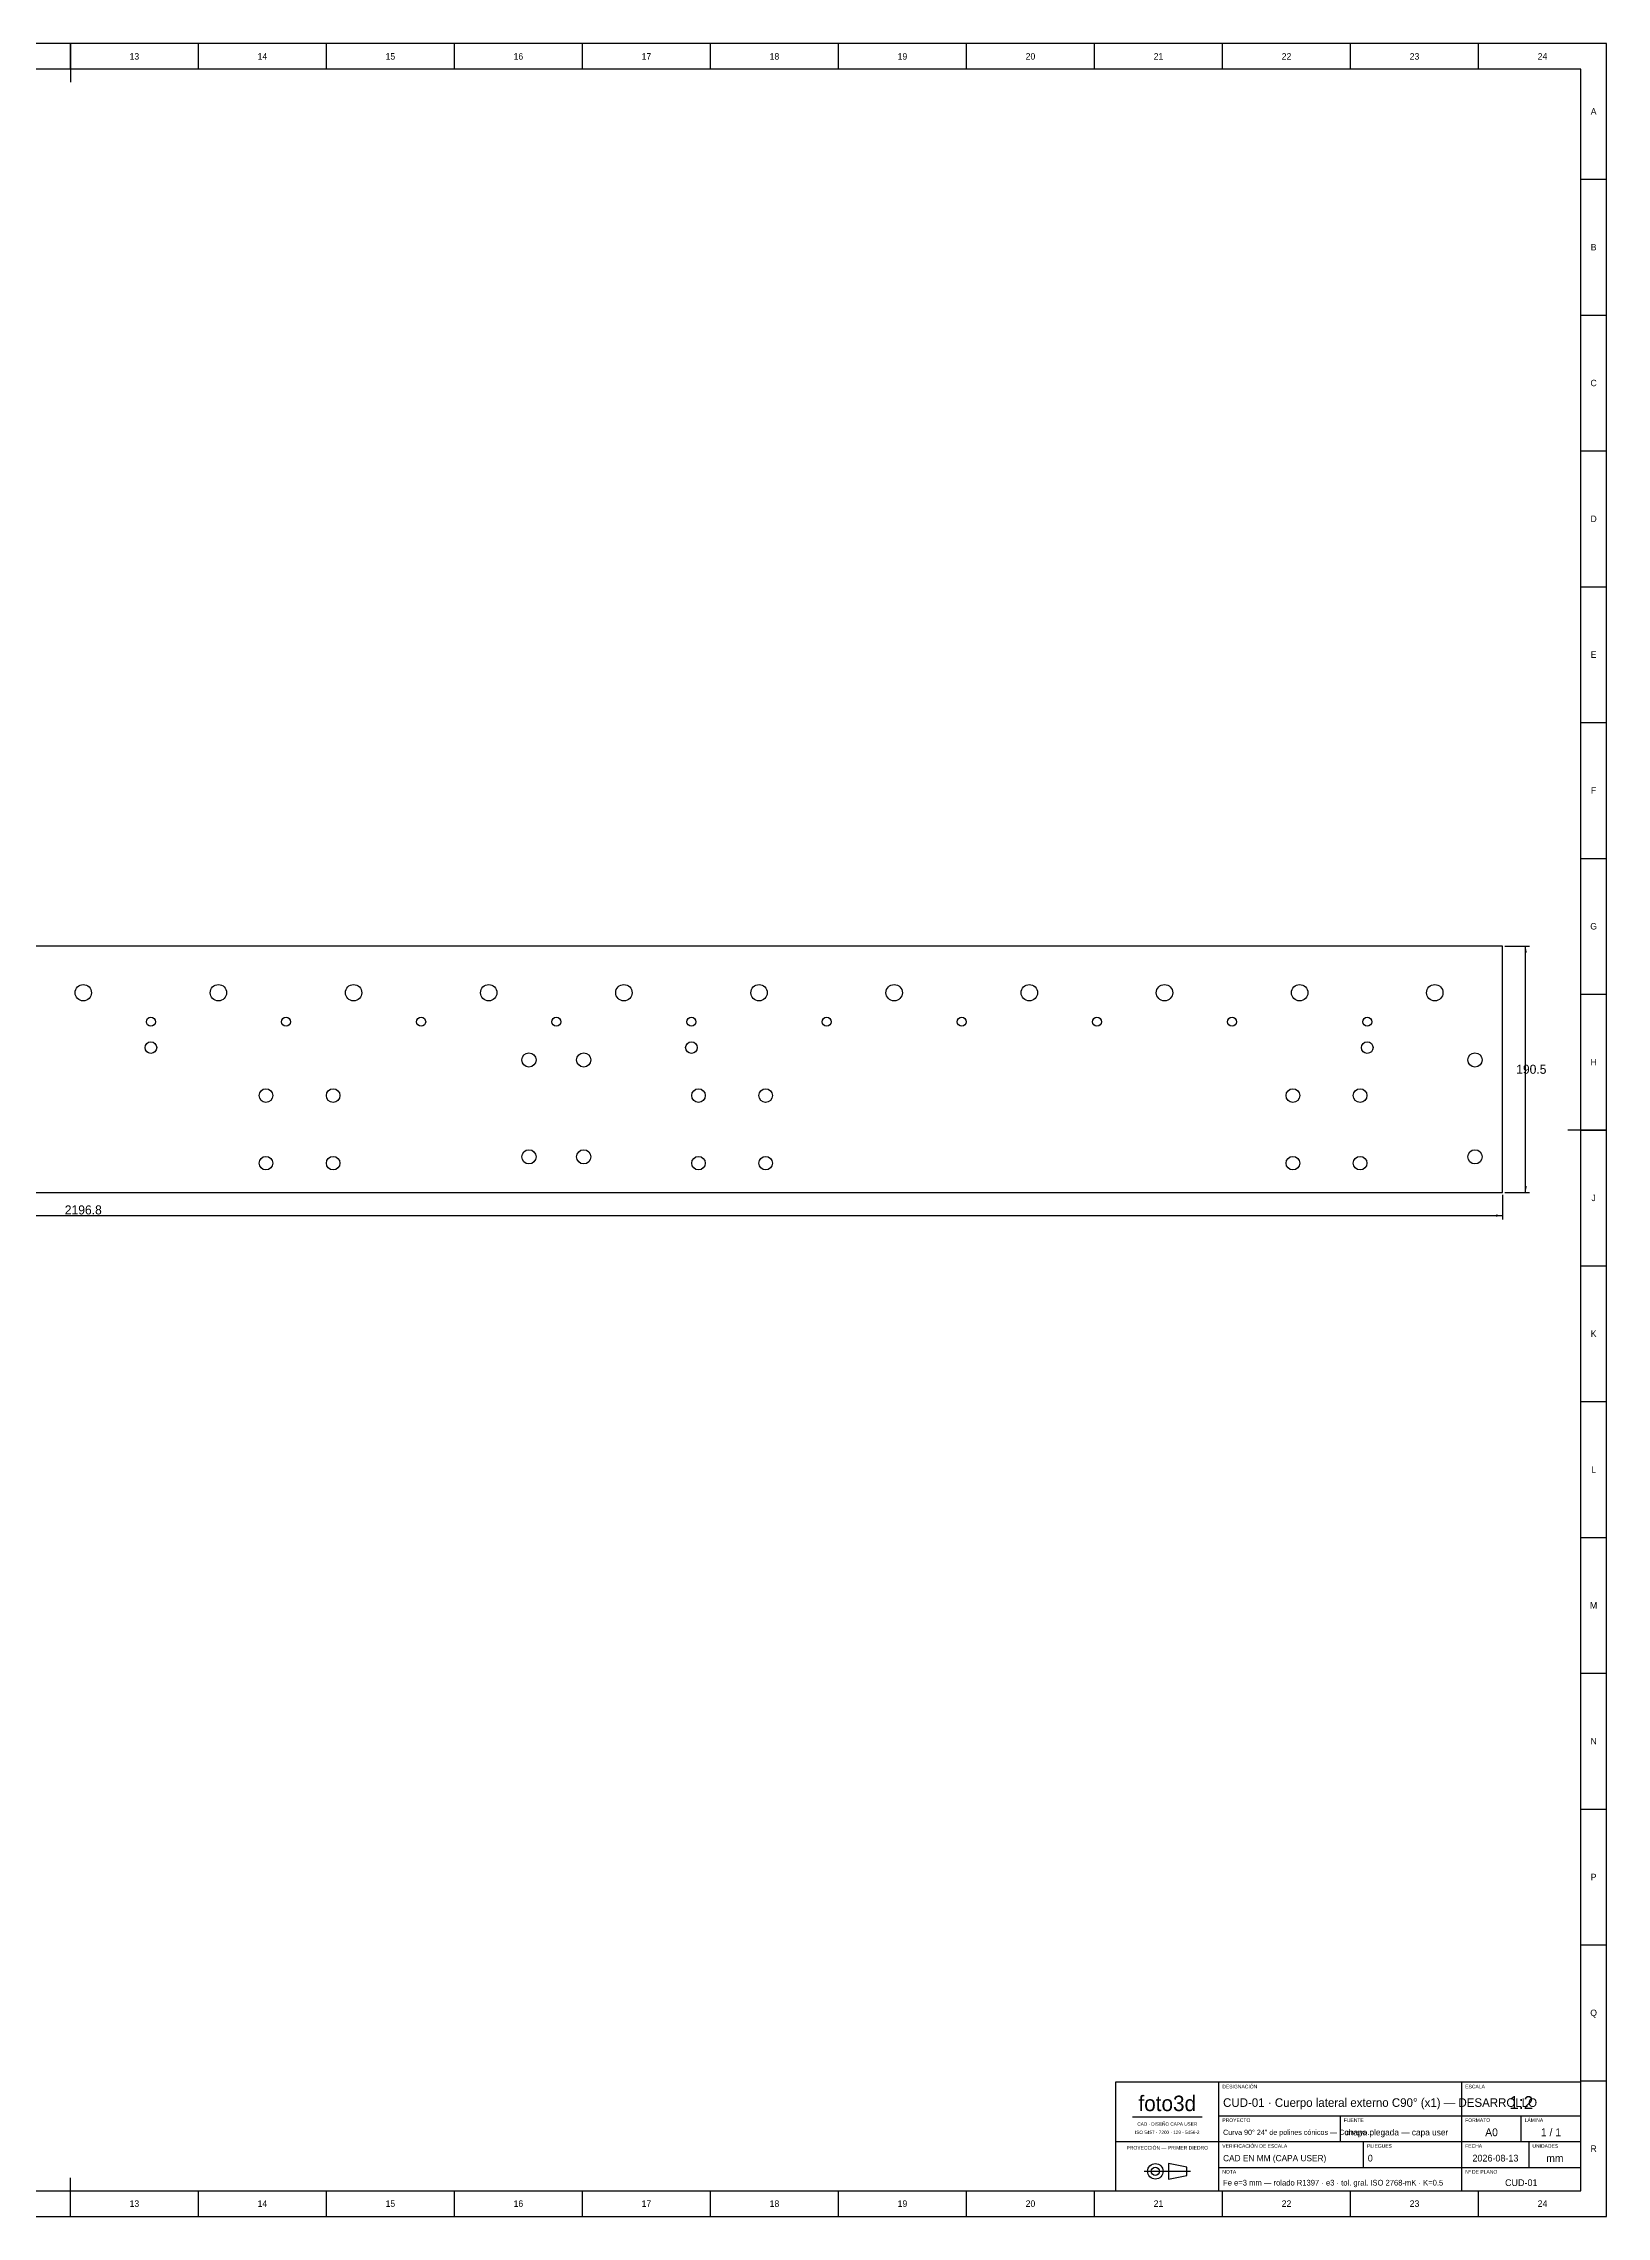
# Model space of a CAD drawing. Extents: x 0 to 2378, y 0 to 1682.
# Drawn here: x 1168 to 2378, y 0 to 1682 of the extents above; entities that cross this region are included whole.
import ezdxf
from ezdxf.enums import TextEntityAlignment as Align

# ---------------------------------------------------------------- set-up
doc = ezdxf.new("R2010")
doc.units = 0
for name, color, linetype in [('COTAS', 7, 'CONTINUOUS'), ('FINA', 7, 'CONTINUOUS'), ('NORMA', 7, 'CONTINUOUS'), ('TEXTO', 7, 'CONTINUOUS'), ('VISIBLE', 7, 'CONTINUOUS')]:
    doc.layers.add(name, color=color, linetype=linetype)

msp = doc.modelspace()

# ---------------------------------------------------------------- linework, layer by layer
at = {"layer": 'COTAS'}
for p, q in [((2299.38, 983.25), (2318.38, 983.25)), ((2315.38, 792.75), (2315.38, 983.25)), ((2297.38, 790.75), (2297.38, 771.75)), ((2299.38, 792.75), (2318.38, 792.75)), ((100.62, 774.75), (2297.38, 774.75))]:
    msp.add_line(p, q, dxfattribs=at)
for points in [[(2315.38, 983.25), (2316.28, 978.25), (2314.48, 978.25)], [(2315.38, 792.75), (2316.28, 797.75), (2314.48, 797.75)], [(2297.38, 774.75), (2292.38, 775.65), (2292.38, 773.85)]]:
    msp.add_solid(points, dxfattribs=at)
at = {"layer": 'FINA'}
for p, q in [((2378, 1682), (0, 1682)), ((1189, 1662), (1189, 1682)), ((1288.0833, 1662), (1288.0833, 1682)), ((1387.1667, 1662), (1387.1667, 1682)), ((1486.25, 1662), (1486.25, 1682)), ((1585.3333, 1662), (1585.3333, 1682)), ((1684.4167, 1662), (1684.4167, 1682)), ((1783.5, 1662), (1783.5, 1682)), ((1882.5833, 1662), (1882.5833, 1682)), ((1981.6667, 1662), (1981.6667, 1682)), ((2080.75, 1662), (2080.75, 1682)), ((2179.8333, 1662), (2179.8333, 1682)), ((2278.9167, 1662), (2278.9167, 1682)), ((2378, 0), (2378, 1682)), ((2358, 1576.875), (2378, 1576.875)), ((2358, 1471.75), (2378, 1471.75)), ((2358, 1366.625), (2378, 1366.625)), ((2358, 1261.5), (2378, 1261.5)), ((2358, 1156.375), (2378, 1156.375)), ((2358, 1051.25), (2378, 1051.25)), ((2358, 946.125), (2378, 946.125)), ((2358, 841), (2378, 841)), ((2358, 735.875), (2378, 735.875)), ((2358, 630.75), (2378, 630.75)), ((2358, 525.625), (2378, 525.625)), ((2358, 420.5), (2378, 420.5)), ((2358, 315.375), (2378, 315.375)), ((2358, 210.25), (2378, 210.25)), ((2358, 105.125), (2378, 105.125)), ((2011, 77.2), (2065, 77.2)), ((2078, 78), (2266, 78)), ((2172, 58), (2172, 78)), ((2266, 78), (2358, 78)), ((2312, 58), (2312, 78)), ((1998, 58), (2078, 58)), ((2078, 58), (2266, 58)), ((2190, 38), (2190, 58)), ((2266, 58), (2358, 58)), ((2318, 38), (2318, 58)), ((2020.06, 35), (2055.94, 35)), ((2078, 38), (2266, 38)), ((2266, 38), (2358, 38)), ((1189, 0), (1189, 20)), ((1288.0833, 0), (1288.0833, 20)), ((1387.1667, 0), (1387.1667, 20)), ((1486.25, 0), (1486.25, 20)), ((1585.3333, 0), (1585.3333, 20)), ((1684.4167, 0), (1684.4167, 20)), ((1783.5, 0), (1783.5, 20)), ((1882.5833, 0), (1882.5833, 20)), ((1981.6667, 0), (1981.6667, 20)), ((2080.75, 0), (2080.75, 20)), ((2179.8333, 0), (2179.8333, 20)), ((2278.9167, 0), (2278.9167, 20)), ((0, 0), (2378, 0))]:
    msp.add_line(p, q, dxfattribs=at)
at = {"layer": 'NORMA'}
for p, q in [((1189, 1682), (1189, 1652)), ((2358, 1662), (40, 1662)), ((2358, 20), (2358, 1662)), ((2378, 841), (2348, 841)), ((2358, 104), (1998, 104)), ((1998, 104), (1998, 20)), ((2078, 20), (2078, 104)), ((2266, 20), (2266, 104)), ((2358, 20), (2358, 104)), ((40, 20), (2358, 20)), ((1189, 0), (1189, 30)), ((1998, 20), (2358, 20))]:
    msp.add_line(p, q, dxfattribs=at)
at = {"layer": 'TEXTO'}
for p, q in [((2053.18, 38.22), (2038.92, 40.98)), ((2038.92, 40.98), (2038.92, 29.02)), ((2053.18, 31.78), (2053.18, 38.22)), ((2038.92, 29.02), (2053.18, 31.78))]:
    msp.add_line(p, q, dxfattribs=at)
for radius in [5.98, 3.22]:
    msp.add_circle((2028.8, 35), radius, dxfattribs=at)
at = {"layer": 'VISIBLE'}
for p, q in [((2297.38, 983.25), (100.62, 983.25)), ((2297.38, 792.75), (2297.38, 983.25)), ((100.62, 792.75), (2297.38, 792.75))]:
    msp.add_line(p, q, dxfattribs=at)
for centre, radius in [((1199, 947.25), 6.35), ((1303.61, 947.25), 6.35), ((1408.21, 947.25), 6.35), ((1512.82, 947.25), 6.35), ((1617.43, 947.25), 6.35), ((1722.04, 947.25), 6.35), ((1826.64, 947.25), 6.35), ((1931.25, 947.25), 6.35), ((2035.86, 947.25), 6.35), ((2140.47, 947.25), 6.35), ((2245.07, 947.25), 6.35), ((1251.3, 924.75), 3.5), ((1355.91, 924.75), 3.5), ((1460.52, 924.75), 3.5), ((1565.13, 924.75), 3.5), ((1669.73, 924.75), 3.5), ((1774.34, 924.75), 3.5), ((1878.95, 924.75), 3.5), ((1983.56, 924.75), 3.5), ((2088.16, 924.75), 3.5), ((2192.77, 924.75), 3.5), ((1251.3, 904.75), 4.5), ((1669.73, 904.75), 4.5), ((2192.77, 904.75), 4.5), ((1543.93, 895.25), 5.5), ((1586.33, 895.25), 5.5), ((2276.18, 895.25), 5.5), ((1340.38, 867.65), 5.25), ((1392.38, 867.65), 5.25), ((1675.15, 867.65), 5.25), ((1727.15, 867.65), 5.25), ((2135.25, 867.65), 5.25), ((2187.25, 867.65), 5.25), ((1543.93, 820.25), 5.5), ((1586.33, 820.25), 5.5), ((2276.18, 820.25), 5.5), ((1340.38, 815.35), 5.25), ((1392.38, 815.35), 5.25), ((1675.15, 815.35), 5.25), ((1727.15, 815.35), 5.25), ((2135.25, 815.35), 5.25), ((2187.25, 815.35), 5.25)]:
    msp.add_circle(centre, radius, dxfattribs=at)

# ---------------------------------------------------------------- texts
at = {"layer": 'COTAS'}
for s, p in [('190.5', (2319.78, 888)), ('2196.8', (1199, 779.15))]:
    msp.add_text(s, height=7, dxfattribs=at).set_placement(p, align=Align.MIDDLE_CENTER)
at = {"layer": 'TEXTO'}
for s, height, p in [('13', 5, (1238.5417, 1672)), ('14', 5, (1337.625, 1672)), ('15', 5, (1436.7083, 1672)), ('16', 5, (1535.7917, 1672)), ('17', 5, (1634.875, 1672)), ('18', 5, (1733.9583, 1672)), ('19', 5, (1833.0417, 1672)), ('20', 5, (1932.125, 1672)), ('21', 5, (2031.2083, 1672)), ('22', 5, (2130.2917, 1672)), ('23', 5, (2229.375, 1672)), ('24', 5, (2328.4583, 1672)), ('A', 5, (2368, 1629.4375)), ('B', 5, (2368, 1524.3125)), ('C', 5, (2368, 1419.1875)), ('D', 5, (2368, 1314.0625)), ('E', 5, (2368, 1208.9375)), ('F', 5, (2368, 1103.8125)), ('G', 5, (2368, 998.6875)), ('H', 5, (2368, 893.5625)), ('J', 5, (2368, 788.4375)), ('K', 5, (2368, 683.3125)), ('L', 5, (2368, 578.1875)), ('M', 5, (2368, 473.0625)), ('N', 5, (2368, 367.9375)), ('P', 5, (2368, 262.8125)), ('Q', 5, (2368, 157.6875)), ('foto3d', 12, (2038, 87.6)), ('1:2', 10, (2312, 88.2)), ('CAD · DISEÑO CAPA USER', 2.6, (2038, 71.6)), ('A0', 6, (2289, 65.2)), ('1 / 1', 6, (2335, 65.2)), ('PROYECCIÓN — PRIMER DIEDRO', 2.8, (2038, 53.2)), ('ISO 5457 · 7200 · 129 · 5456-2', 2.6, (2038, 65.2)), ('R', 5, (2368, 52.5625)), ('2026-08-13', 5.2, (2292, 45.2)), ('mm', 6, (2338, 45.2)), ('CUD-01', 5.2, (2312, 26.2)), ('13', 5, (1238.5417, 10)), ('14', 5, (1337.625, 10)), ('15', 5, (1436.7083, 10)), ('16', 5, (1535.7917, 10)), ('17', 5, (1634.875, 10)), ('18', 5, (1733.9583, 10)), ('19', 5, (1833.0417, 10)), ('20', 5, (1932.125, 10)), ('21', 5, (2031.2083, 10)), ('22', 5, (2130.2917, 10)), ('23', 5, (2229.375, 10)), ('24', 5, (2328.4583, 10))]:
    msp.add_text(s, height=height, dxfattribs=at).set_placement(p, align=Align.MIDDLE_CENTER)
for s, p in [('DESIGNACIÓN', (2080.6, 99.2)), ('ESCALA', (2268.6, 99.2)), ('PROYECTO', (2080.6, 73.2)), ('FUENTE', (2174.6, 73.2)), ('FORMATO', (2268.6, 73.2)), ('LÁMINA', (2314.6, 73.2)), ('VERIFICACIÓN DE ESCALA', (2080.6, 53.2)), ('PLIEGUES', (2192.6, 53.2)), ('FECHA', (2268.6, 53.2)), ('UNIDADES', (2320.6, 53.2)), ('NOTA', (2080.6, 33.2)), ('Nº DE PLANO', (2268.6, 33.2))]:
    msp.add_text(s, height=2.8, dxfattribs=at).set_placement(p)
for s, height, p in [('CUD-01 · Cuerpo lateral externo C90° (x1) — DESARROLLO', 6.6584, (2081.2, 88.2)), ('Curva 90° 24" de polines cónicos — Conveyo…', 4, (2081.2, 65.2)), ('chapa plegada — capa user', 4.8, (2175.2, 65.2)), ('CAD EN MM (CAPA USER)', 4.8, (2081.2, 45.2)), ('0', 5.2, (2193.2, 45.2)), ('Fe e=3 mm — rolado R1397 · e3 · tol. gral. ISO 2768-mK · K=0.5', 4.4, (2081.2, 26.2))]:
    msp.add_text(s, height=height, dxfattribs=at).set_placement(p, align=Align.MIDDLE_LEFT)

doc.saveas('drawing.dxf')
